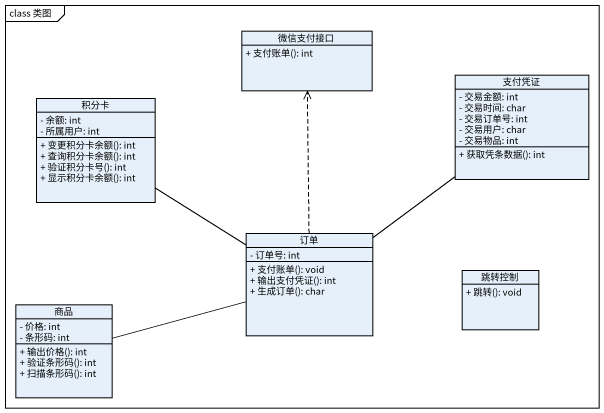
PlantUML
@startuml
mainframe class 类图
hide circle
hide empty members
skinparam classAttributeIconSize 0
class 微信支付接口 {
  + 支付账单(): int
}
class 支付凭证 {
  - 交易金额: int
  - 交易时间: char
  - 交易订单号: int
  - 交易用户: char
  - 交易物品: int
  + 获取凭条数据(): int
}
class 积分卡 {
  - 余额: int
  - 所属用户: int
  + 变更积分卡余额(): int
  + 查询积分卡余额(): int
  + 验证积分卡号(): int
  + 显示积分卡余额(): int
}
class 订单 {
  - 订单号: int
  + 支付账单(): void
  + 输出支付凭证(): int
  + 生成订单(): char
}
class 跳转控制 {
  + 跳转(): void
}
class 商品 {
  - 价格: int
  - 条形码: int
  + 输出价格(): int
  + 验证条形码(): int
  + 扫描条形码(): int
}
积分卡 -- 订单
订单 .up.> 微信支付接口
订单 -up- 支付凭证
订单 -left- 商品
@enduml
